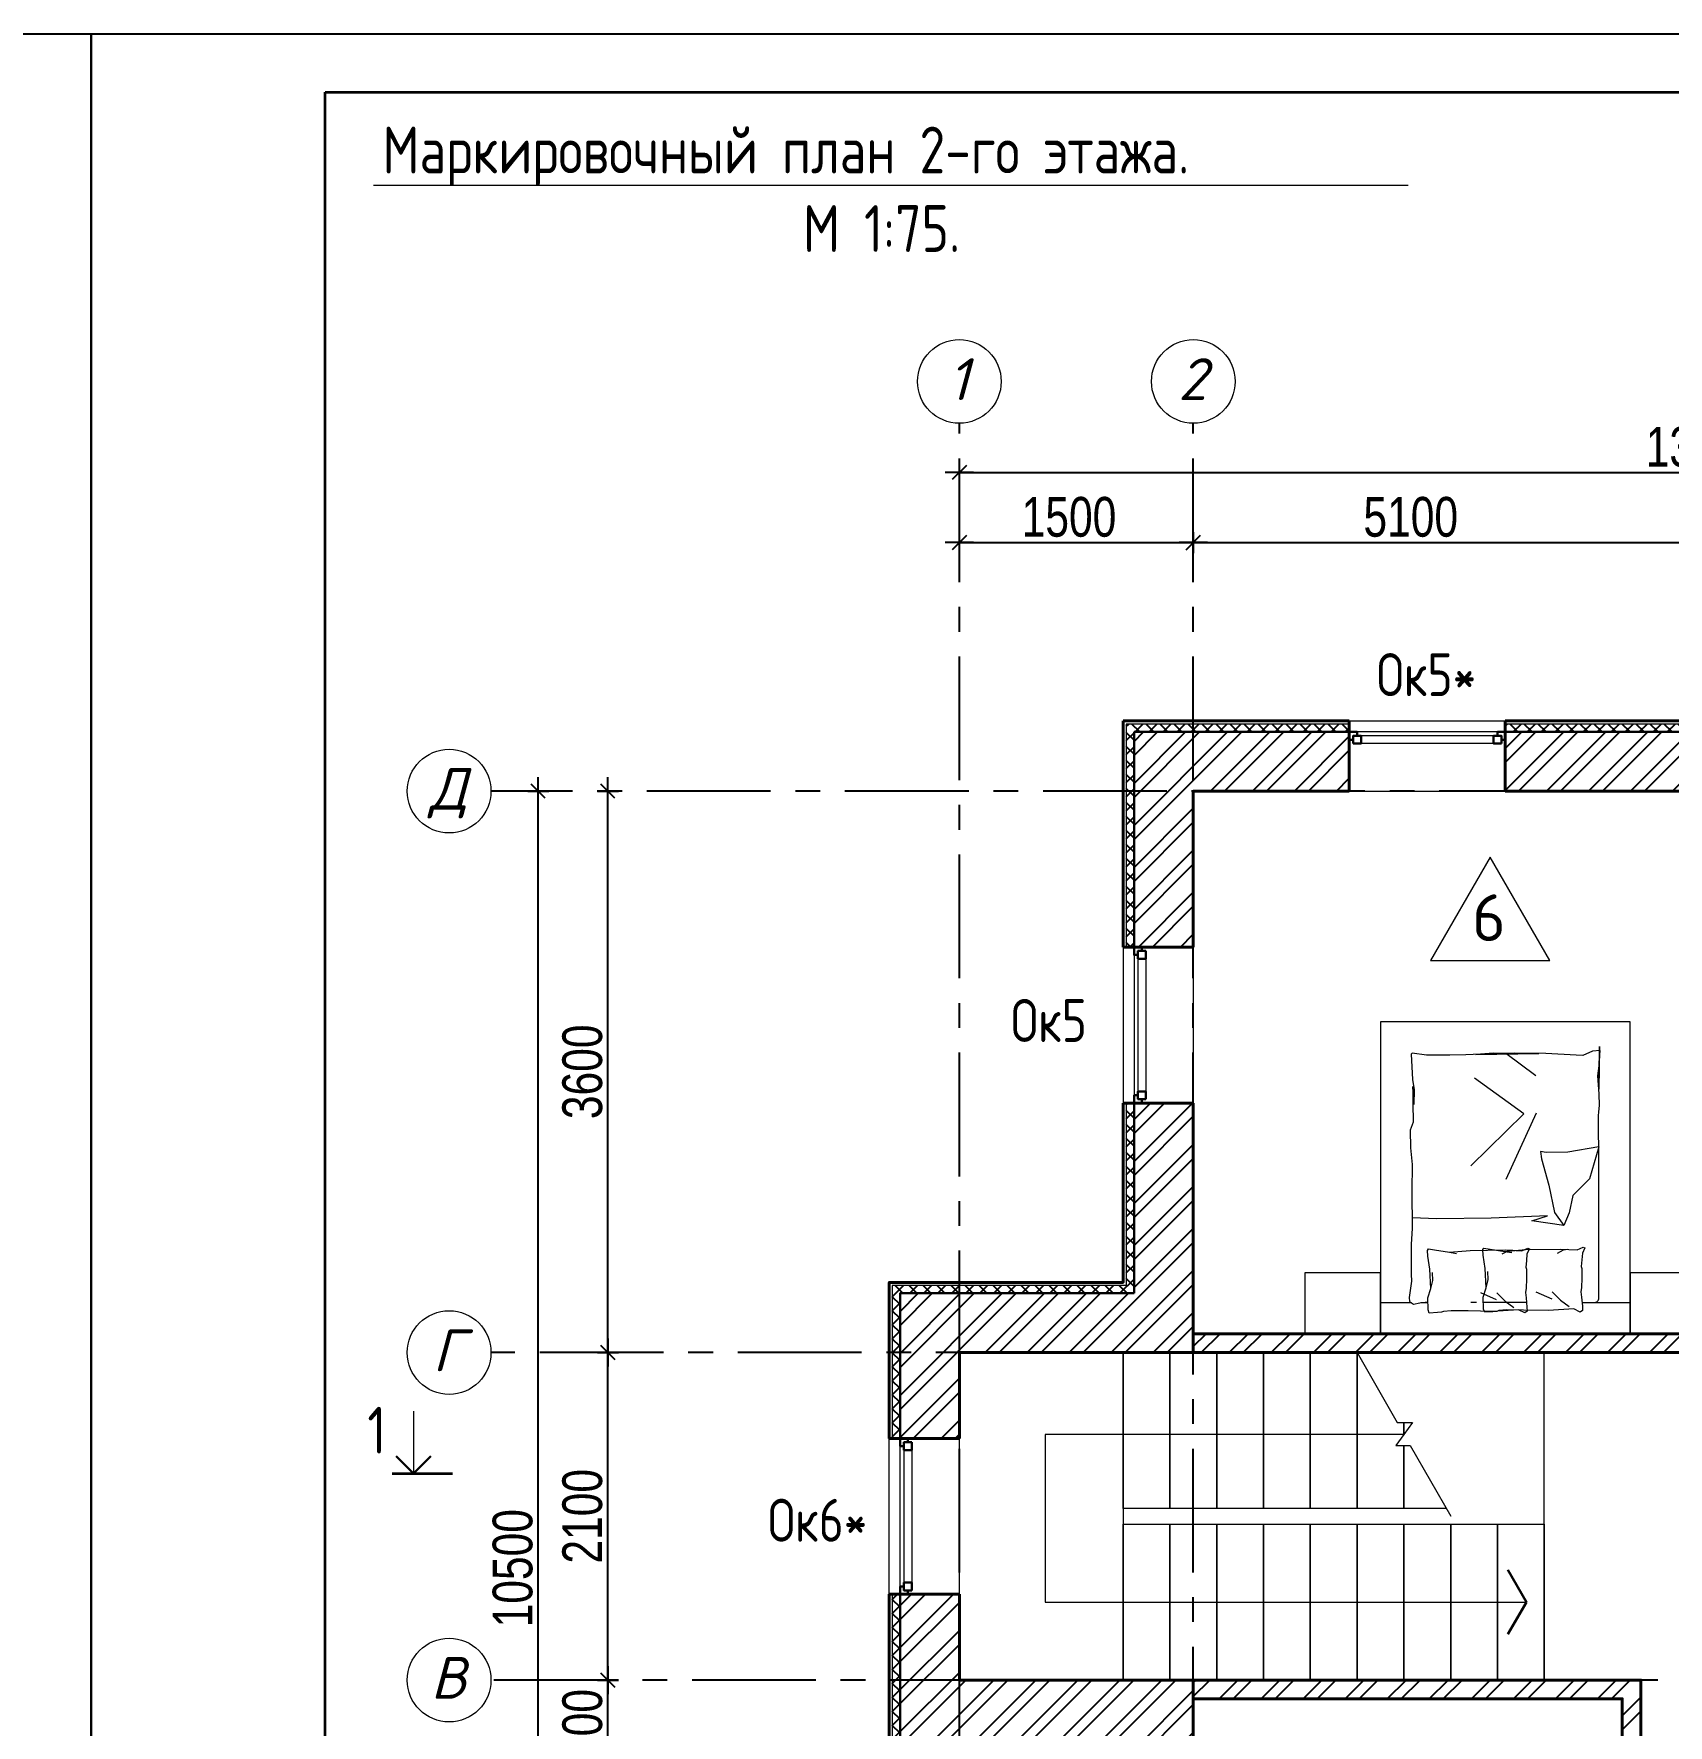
# Model space of a CAD drawing. Extents: x -12289450 to -10763036, y -7834513 to -6150123.
# Drawn here: x -11204386 to -11193908, y -7683106 to -7672261 of the extents above; entities that cross this region are included whole.
import ezdxf

# ---------------------------------------------------------------- set-up
doc = ezdxf.new("R2010")
doc.units = 0
doc.header["$LTSCALE"] = 25
doc.header["$PDMODE"] = 35
doc.linetypes.add('CENTER', pattern=[50.8, 31.75, -6.35, 6.35, -6.35])
doc.layers.get('DefPoints').update_dxf_attribs({"color": 10, "lineweight": 30})
for name, color, linetype in [('001-ПЕРЕГОРОДКИ', 5, 'Continuous'), ('004-ВСПЛИНИИ', 15, 'Continuous'), ('005-РАЗМЕРЫ', 252, 'Continuous'), ('008-ШТРИХОВКА', 252, 'Continuous'), ('014-ОСИ', 251, 'CENTER'), ('Annotation - Text', 7, 'Continuous'), ('ArchiCAD', 7, 'Continuous'), ('EEE', 7, 'Continuous'), ('Новое', 51, 'Continuous'), ('Примечания', 7, 'Continuous')]:
    doc.layers.add(name, color=color, linetype=linetype)
for name, color, linetype, lineweight in [('05_Мебель', 32, 'Continuous', 9), ('4_мебель', 30, 'Continuous', 9), ('маркировка', 114, 'Continuous', 20), ('СТЕНЫ', 5, 'Continuous', 40)]:
    doc.layers.add(name, color=color, linetype=linetype, lineweight=lineweight)
doc.layers.add('Окна ArchiCAD_Ном._пера__23', color=7, linetype='Continuous', lineweight=30, true_color=0xff6600)
doc.layers.add('Окна ArchiCAD_Ном._пера__3', color=7, linetype='Continuous', lineweight=15, true_color=0xff6600)
doc.styles.add('gismo', font='isocpeui.ttf')
doc.styles.add('GOST 2.304', font='cs_gost2304.shx')
doc.styles.get("Standard").update_dxf_attribs({"font": 'arial.ttf'})
doc.styles.add('TXT0', font='txt', dxfattribs={"width": 0.8})
doc.dimstyles.new('РАЗМЕРЫ', dxfattribs={"dimscale": 30, "dimtxt": 8.5, "dimasz": 0.15, "dimexe": 0, "dimexo": 0, "dimgap": 1.2, "dimtad": 1, "dimdec": 0, "dimzin": 0, "dimdsep": 46, "dimtxsty": 'TXT0', "dimblk1": 'A8MITTA', "dimblk2": 'A8MITTA', "dimsah": 1, "dimcen": 2, "dimse1": 1, "dimse2": 1, "dimadec": 0, "dimazin": 0, "dimtp": 6, "dimtm": 6, "dimtfac": 1, "dimtdec": 0, "dimtofl": 0, "dimtmove": 0, "dimatfit": 3, "dimldrblk": 'A8MITTA', "dimfxl": 0, "dimtolj": 1, "dimtzin": 0, "dimarcsym": 0})

# ---------------------------------------------------------------- blocks, each defined once
blk = doc.blocks.new('A8MITTA', base_point=(3180, 3140))
for p, q in [((3160, 3140), (3200, 3140)), ((3170, 3130), (3190, 3150)), ((3180, 3155), (3180, 3125))]:
    blk.add_line(p, q)
blk = doc.blocks.new('*D48')
at = {"layer": '005-РАЗМЕРЫ', "color": 0, "lineweight": -2, "ltscale": 1.2, "transparency": 16777216}
blk.add_line((-11196947, -7675524), (-11191856, -7675524), dxfattribs=at)
at = {"layer": 'DefPoints', "color": 0, "ltscale": 1.2, "transparency": 16777216}
for p in [(-11191852, -7675524), (-11196952, -7675693), (-11191852, -7675693)]:
    blk.add_point(p, dxfattribs=at)
at = {"layer": '005-РАЗМЕРЫ', "color": 0, "lineweight": -2, "ltscale": 1.2, "transparency": 16777216, "xscale": 4.5, "yscale": 4.5, "zscale": 4.5, "rotation": 180}
blk.add_blockref('A8MITTA', (-11196952, -7675524), dxfattribs=at)
at = {"layer": '005-РАЗМЕРЫ', "color": 0, "lineweight": -2, "ltscale": 1.2, "transparency": 16777216, "xscale": 4.5, "yscale": 4.5, "zscale": 4.5}
blk.add_blockref('A8MITTA', (-11191852, -7675524), dxfattribs=at)
at = {"layer": '005-РАЗМЕРЫ', "color": 0, "ltscale": 1.2, "transparency": 16777216, "insert": (-11195558, -7675360), "char_height": 255, "attachment_point": 5, "style": 'TXT0'}
blk.add_mtext('\\A1;5100', dxfattribs=at)
blk = doc.blocks.new('*D49')
at = {"layer": '005-РАЗМЕРЫ', "color": 0, "lineweight": -2, "ltscale": 1.2, "transparency": 16777216}
blk.add_line((-11198447, -7675074), (-11184556, -7675074), dxfattribs=at)
at = {"layer": 'DefPoints', "color": 0, "ltscale": 1.2, "transparency": 16777216}
for p in [(-11184552, -7675074), (-11198452, -7676020), (-11184552, -7676238)]:
    blk.add_point(p, dxfattribs=at)
at = {"layer": '005-РАЗМЕРЫ', "color": 0, "lineweight": -2, "ltscale": 1.2, "transparency": 16777216, "xscale": 4.5, "yscale": 4.5, "zscale": 4.5, "rotation": 180}
blk.add_blockref('A8MITTA', (-11198452, -7675074), dxfattribs=at)
at = {"layer": '005-РАЗМЕРЫ', "color": 0, "lineweight": -2, "ltscale": 1.2, "transparency": 16777216, "xscale": 4.5, "yscale": 4.5, "zscale": 4.5}
blk.add_blockref('A8MITTA', (-11184552, -7675074), dxfattribs=at)
at = {"layer": '005-РАЗМЕРЫ', "color": 0, "ltscale": 1.2, "transparency": 16777216, "insert": (-11193672, -7674911), "char_height": 255, "attachment_point": 5, "style": 'TXT0'}
blk.add_mtext('\\A1;13900', dxfattribs=at)
blk = doc.blocks.new('*D50')
at = {"layer": '005-РАЗМЕРЫ', "color": 0, "lineweight": -2, "ltscale": 1.2, "transparency": 16777216}
blk.add_line((-11198447, -7675524), (-11196956, -7675524), dxfattribs=at)
at = {"layer": 'DefPoints', "color": 0, "ltscale": 1.2, "transparency": 16777216}
for p in [(-11196952, -7675524), (-11198452, -7675693), (-11196952, -7675693)]:
    blk.add_point(p, dxfattribs=at)
at = {"layer": '005-РАЗМЕРЫ', "color": 0, "lineweight": -2, "ltscale": 1.2, "transparency": 16777216, "xscale": 4.5, "yscale": 4.5, "zscale": 4.5, "rotation": 180}
blk.add_blockref('A8MITTA', (-11198452, -7675524), dxfattribs=at)
at = {"layer": '005-РАЗМЕРЫ', "color": 0, "lineweight": -2, "ltscale": 1.2, "transparency": 16777216, "xscale": 4.5, "yscale": 4.5, "zscale": 4.5}
blk.add_blockref('A8MITTA', (-11196952, -7675524), dxfattribs=at)
at = {"layer": '005-РАЗМЕРЫ', "color": 0, "ltscale": 1.2, "transparency": 16777216, "insert": (-11197749, -7675360), "char_height": 255, "attachment_point": 5, "style": 'TXT0'}
blk.add_mtext('\\A1;1500', dxfattribs=at)
blk = doc.blocks.new('*D55')
at = {"layer": '005-РАЗМЕРЫ', "color": 0, "lineweight": -2, "ltscale": 1.2, "transparency": 16777216}
blk.add_line((-11201152, -7687613), (-11201152, -7677122), dxfattribs=at)
at = {"layer": 'DefPoints', "color": 0, "ltscale": 1.2, "transparency": 16777216}
for p in [(-11201152, -7677117), (-11200975, -7677117), (-11201027, -7687617)]:
    blk.add_point(p, dxfattribs=at)
at = {"layer": '005-РАЗМЕРЫ', "color": 0, "lineweight": -2, "ltscale": 1.2, "transparency": 16777216, "xscale": 4.5, "yscale": 4.5, "zscale": 4.5}
for p, rotation in [((-11201152, -7677117), 90), ((-11201152, -7687617), 270)]:
    blk.add_blockref('A8MITTA', p, dxfattribs=dict(at, rotation=rotation))
at = {"layer": '005-РАЗМЕРЫ', "color": 0, "ltscale": 1.2, "transparency": 16777216, "insert": (-11201315, -7682100), "char_height": 255, "attachment_point": 5, "rotation": 90, "style": 'TXT0'}
blk.add_mtext('\\A1;10500', dxfattribs=at)
blk = doc.blocks.new('*D56')
at = {"layer": '005-РАЗМЕРЫ', "color": 0, "lineweight": -2, "ltscale": 1.2, "transparency": 16777216}
blk.add_line((-11200705, -7683413), (-11200705, -7682822), dxfattribs=at)
at = {"layer": 'DefPoints', "color": 0, "ltscale": 1.2, "transparency": 16777216}
for p in [(-11200891, -7682817), (-11200705, -7682817), (-11200891, -7683417)]:
    blk.add_point(p, dxfattribs=at)
at = {"layer": '005-РАЗМЕРЫ', "color": 0, "lineweight": -2, "ltscale": 1.2, "transparency": 16777216, "xscale": 4.5, "yscale": 4.5, "zscale": 4.5}
for p, rotation in [((-11200705, -7682817), 90), ((-11200705, -7683417), 270)]:
    blk.add_blockref('A8MITTA', p, dxfattribs=dict(at, rotation=rotation))
at = {"layer": '005-РАЗМЕРЫ', "color": 0, "ltscale": 1.2, "transparency": 16777216, "insert": (-11200868, -7683102), "char_height": 255, "attachment_point": 5, "rotation": 90, "style": 'TXT0'}
blk.add_mtext('\\A1;600', dxfattribs=at)
blk = doc.blocks.new('*D57')
at = {"layer": '005-РАЗМЕРЫ', "color": 0, "lineweight": -2, "ltscale": 1.2, "transparency": 16777216}
blk.add_line((-11200705, -7682813), (-11200705, -7680722), dxfattribs=at)
at = {"layer": 'DefPoints', "color": 0, "ltscale": 1.2, "transparency": 16777216}
for p in [(-11200705, -7680717), (-11200554, -7680717), (-11200891, -7682817)]:
    blk.add_point(p, dxfattribs=at)
at = {"layer": '005-РАЗМЕРЫ', "color": 0, "lineweight": -2, "ltscale": 1.2, "transparency": 16777216, "xscale": 4.5, "yscale": 4.5, "zscale": 4.5}
for p, rotation in [((-11200705, -7680717), 90), ((-11200705, -7682817), 270)]:
    blk.add_blockref('A8MITTA', p, dxfattribs=dict(at, rotation=rotation))
at = {"layer": '005-РАЗМЕРЫ', "color": 0, "ltscale": 1.2, "transparency": 16777216, "insert": (-11200868, -7681767), "char_height": 255, "attachment_point": 5, "rotation": 90, "style": 'TXT0'}
blk.add_mtext('\\A1;2100', dxfattribs=at)
blk = doc.blocks.new('*D58')
at = {"layer": '005-РАЗМЕРЫ', "color": 0, "lineweight": -2, "ltscale": 1.2, "transparency": 16777216}
blk.add_line((-11200705, -7680713), (-11200705, -7677122), dxfattribs=at)
at = {"layer": 'DefPoints', "color": 0, "ltscale": 1.2, "transparency": 16777216}
for p in [(-11200705, -7677117), (-11200505, -7677117), (-11200554, -7680717)]:
    blk.add_point(p, dxfattribs=at)
at = {"layer": '005-РАЗМЕРЫ', "color": 0, "lineweight": -2, "ltscale": 1.2, "transparency": 16777216, "xscale": 4.5, "yscale": 4.5, "zscale": 4.5}
for p, rotation in [((-11200705, -7677117), 90), ((-11200705, -7680717), 270)]:
    blk.add_blockref('A8MITTA', p, dxfattribs=dict(at, rotation=rotation))
at = {"layer": '005-РАЗМЕРЫ', "color": 0, "ltscale": 1.2, "transparency": 16777216, "insert": (-11200868, -7678917), "char_height": 255, "attachment_point": 5, "rotation": 90, "style": 'TXT0'}
blk.add_mtext('\\A1;3600', dxfattribs=at)
blk = doc.blocks.new('*U20')
at = {"layer": '05_Мебель'}
for points in [[(900, -2000), (-700, -2000), (-700, 0), (900, 0)], [(206, -533), (244, -550), (255, -546), (239, -513), (235, -469), (231, -427), (235, -414), (236, -396), (236, -352), (233, -292), (229, -265), (234, -230), (239, -172), (241, -145), (225, -135), (184, -155), (21, -143), (-138, -147), (-247, -148), (-297, -143), (-309, -138), (-335, -136), (-387, -133), (-395, -153), (-397, -231), (-378, -290), (-383, -415), (-396, -499), (-398, -535), (-393, -545), (-353, -539), (-258, -523), (-125, -535), (99, -538)], [(561, -538), (599, -555), (610, -551), (594, -518), (590, -474), (586, -432), (590, -419), (591, -401), (591, -357), (588, -297), (584, -270), (589, -236), (594, -177), (596, -150), (580, -140), (539, -160), (376, -149), (217, -152), (108, -154), (58, -149), (46, -144), (20, -141), (-32, -138), (-40, -158), (-42, -236), (-23, -295), (-28, -420), (-41, -504), (-43, -540), (-38, -550), (2, -544), (97, -528), (230, -540), (454, -543)]]:
    blk.add_lwpolyline(points, close=True, dxfattribs=at)
for points in [[(-700, -200), (-502, -200)], [(700, -1200), (697, -1286), (697, -1398), (700, -1424), (703, -1465), (702, -1540), (694, -1655), (702, -1718), (703, -1788), (705, -1842), (700, -1569), (703, -1697), (705, -1742), (706, -1789), (708, -1816), (659, -1813), (597, -1785), (555, -1787), (361, -1797), (156, -1799), (-89, -1791), (314, -1797), (25, -1800), (-59, -1794), (-153, -1790), (-256, -1787), (-406, -1787), (-498, -1800), (-504, -1793), (-494, -1631), (-485, -1564), (-487, -1470), (-493, -1585), (-493, -1480), (-491, -1358), (-510, -1306), (-508, -1193), (-496, -1085), (-499, -915), (-496, -677), (-504, -573), (-503, -383), (-501, -337), (-507, -294), (-516, -234), (-515, -208), (-488, -191), (-447, -199), (-396, -205)], [(-441, -200), (-396, -200)], [(-84, -200), (-121, -200)], [(236, -200), (-41, -200)], [(45, -264), (100, -210), (155, -170)], [(400, -269), (455, -215), (510, -175)], [(592, -200), (900, -200)], [(-378, -290), (-365, -343), (-366, -394)], [(44, -218), (-56, -262)], [(-23, -295), (-10, -348), (-11, -399)], [(400, -223), (299, -267)], [(-258, -523), (-213, -516)], [(146, -536), (116, -531), (78, -511)], [(97, -528), (142, -522)], [(501, -541), (471, -536), (433, -516)], [(700, -1200), (639, -995), (533, -888), (509, -775), (475, -695), (271, -724), (371, -756), (9, -741), (-338, -738), (-497, -743)], [(700, -1200), (501, -1166), (362, -1163), (325, -1169), (333, -1123), (379, -953), (416, -778), (475, -695)], [(-121, -1077), (218, -1410), (-97, -1640)], [(297, -1416), (104, -989)], [(104, -1800), (295, -1657)]]:
    blk.add_lwpolyline(points, dxfattribs=at)
blk.add_lwpolyline([(592, -200), (670, -200, -0.414214), (700, -230), (700, -1200)], format="xyb", dxfattribs=at)

msp = doc.modelspace()

# ---------------------------------------------------------------- hatches: boundary and pattern name
at = {"layer": '008-ШТРИХОВКА', "ltscale": 3}
h = msp.add_hatch(dxfattribs=at)
h.set_pattern_fill('ANSI37', color=256, scale=20, style=0)
h.set_pattern_definition([(45, (-11198881.93, -7681167.22), (-44.90128, 44.90128), []), (135, (-11198881.93, -7681167.22), (-44.90128, -44.90128), [])])
h.paths.add_polyline_path([(-11185771.9, -7679467.2), (-11185721.9, -7679467.2), (-11185721.9, -7676687.2), (-11188561.9, -7676687.2), (-11188561.9, -7676737.2), (-11185771.9, -7676737.2)])
h.paths.add_polyline_path([(-11189561.9, -7676737.2), (-11189561.9, -7676687.2), (-11194951.9, -7676687.2), (-11194951.9, -7676737.2)])
h.paths.add_polyline_path([(-11195951.9, -7676737.2), (-11195951.9, -7676687.2), (-11197381.9, -7676687.2), (-11197381.9, -7678117.2), (-11197331.9, -7678117.2), (-11197331.9, -7676737.2)])
h.paths.add_polyline_path([(-11197331.9, -7679117.2), (-11197381.9, -7679117.2), (-11197381.9, -7680287.2), (-11198881.9, -7680287.2), (-11198881.9, -7681267.2), (-11198831.9, -7681267.2), (-11198831.9, -7680337.2), (-11197331.9, -7680337.2)])
h = msp.add_hatch(dxfattribs=at)
h.set_pattern_fill('ANSI32', color=256, scale=20)
h.set_pattern_definition([(45, (-11198831.93, -7687997.22), (-134.7038, 134.7038), []), (45, (-11198742.13, -7687997.22), (-134.7038, 134.7038), [])])
h.paths.add_polyline_path([(-11196951.9, -7679117.2), (-11197331.9, -7679117.2), (-11197331.9, -7680337.2), (-11198831.9, -7680337.2), (-11198831.9, -7681267.2), (-11198781.9, -7681267.2), (-11198451.9, -7681267.2), (-11198451.9, -7681117.2), (-11198451.9, -7680717.2), (-11196951.9, -7680717.2)])
h.paths.add_polyline_path([(-11196951.9, -7677117.2), (-11195951.9, -7677117.2), (-11195951.9, -7676737.2), (-11197331.9, -7676737.2), (-11197331.9, -7678117.2), (-11197281.9, -7678117.2), (-11196951.9, -7678117.2)])
h.paths.add_polyline_path([(-11189561.9, -7676737.2), (-11194951.9, -7676737.2), (-11194951.9, -7676787.2), (-11194951.9, -7677117.2), (-11192041.9, -7677117.2), (-11192041.9, -7677937.2), (-11191661.9, -7677937.2), (-11191661.9, -7677117.2), (-11189561.9, -7677117.2)])
h.paths.add_polyline_path([(-11191661.9, -7678977.2), (-11192041.9, -7678977.2), (-11192041.9, -7679557.2), (-11192041.9, -7680717.2), (-11191661.9, -7680717.2)])
h.paths.add_polyline_path([(-11185771.9, -7676737.2), (-11188561.9, -7676737.2), (-11188561.9, -7677117.2), (-11188551.9, -7677117.2), (-11186951.9, -7677117.2), (-11186467, -7677117.2), (-11186151.9, -7677117.2), (-11186151.9, -7679467.2), (-11185771.9, -7679467.2)])
h.paths.add_polyline_path([(-11185771.9, -7680467.2), (-11186151.8, -7680467.2), (-11186151.9, -7682817.2), (-11192041.9, -7682817.2), (-11192041.9, -7683347.2), (-11191661.9, -7683347.2), (-11191661.9, -7683197.2), (-11190661.9, -7683197.2), (-11187651.9, -7683197.2), (-11187651.9, -7687617.2), (-11189156.9, -7687617.2), (-11189156.9, -7687997.2), (-11187271.9, -7687997.2), (-11187271.9, -7686797.2), (-11187271.9, -7683197.2), (-11185771.9, -7683197.2)])
h.paths.add_polyline_path([(-11191661.9, -7684247.2), (-11192041.9, -7684247.2), (-11192041.9, -7687617.2), (-11191661.9, -7687617.2)], flags=17)
h.paths.add_polyline_path([(-11196951.9, -7682817.2), (-11198451.9, -7682817.2), (-11198451.9, -7682267.2), (-11198831.9, -7682267.2), (-11198831.9, -7683197.2), (-11197331.9, -7683197.2), (-11197331.9, -7687997.2), (-11196251.9, -7687997.2), (-11196251.9, -7687947.2), (-11196251.9, -7687617.2), (-11196951.9, -7687617.2), (-11196951.9, -7686772.6), (-11197033.9, -7686772.6), (-11197033.9, -7686614.6), (-11196951.9, -7686614.6), (-11196951.9, -7686105.2)])
h.paths.add_polyline_path([(-11190156.9, -7687617.2), (-11192741.9, -7687617.2), (-11195251.9, -7687617.2), (-11195251.9, -7687997.2), (-11193741.9, -7687997.2), (-11190156.9, -7687997.2)])
h = msp.add_hatch(dxfattribs=at)
h.set_pattern_fill('ANSI37', color=256, scale=20, style=0)
h.set_pattern_definition([(45, (-11198881.93, -7688047.22), (-44.90128, 44.90128), []), (135, (-11198881.93, -7688047.22), (-44.90128, -44.90128), [])])
h.paths.add_polyline_path([(-11197331.9, -7683197.2), (-11198831.9, -7683197.2), (-11198831.9, -7682267.2), (-11198881.9, -7682267.2), (-11198881.9, -7683247.2), (-11197381.9, -7683247.2), (-11197381.9, -7688047.2), (-11196251.9, -7688047.2), (-11196251.9, -7687997.2), (-11197331.9, -7687997.2)])
h.paths.add_polyline_path([(-11190156.9, -7687997.2), (-11193741.9, -7687997.2), (-11195251.9, -7687997.2), (-11195251.9, -7688047.2), (-11193741.9, -7688047.2), (-11190156.9, -7688047.2)])
h.paths.add_polyline_path([(-11187221.9, -7686797.2), (-11187221.9, -7683247.2), (-11185721.9, -7683247.2), (-11185721.9, -7680467.2), (-11185771.9, -7680467.2), (-11185771.9, -7683197.2), (-11187271.9, -7683197.2), (-11187271.9, -7686797.2), (-11187271.9, -7687997.2), (-11189156.9, -7687997.2), (-11189156.9, -7688047.2), (-11187221.9, -7688047.2)])
h = msp.add_hatch(dxfattribs=at)
h.set_pattern_fill('ANSI32', color=256, scale=20)
h.set_pattern_definition([(45, (-11196951.93, -7685797.22), (-134.704, 134.704), []), (45, (-11196862.13, -7685797.22), (-134.704, 134.704), [])])
h.paths.add_polyline_path([(-11193241.9, -7680597.2), (-11196951.9, -7680597.2), (-11196951.9, -7680717.2), (-11196801.9, -7680717.2), (-11196501.9, -7680717.2), (-11196201.9, -7680717.2), (-11195901.9, -7680717.2), (-11193241.9, -7680717.2)])
h.paths.add_polyline_path([(-11192041.9, -7680597.2), (-11192341.9, -7680597.2), (-11192341.9, -7680717.2), (-11192041.9, -7680717.2)])
h.paths.add_polyline_path([(-11190011.9, -7680597.2), (-11191661.9, -7680597.2), (-11191661.9, -7680717.2), (-11190011.9, -7680717.2)])
h.paths.add_polyline_path([(-11189891.9, -7682097.2), (-11190011.9, -7682097.2), (-11190011.9, -7682817.2), (-11189891.9, -7682817.2)])
h.paths.add_polyline_path([(-11192041.9, -7684737.2), (-11192831.9, -7684737.2), (-11192831.9, -7684857.2), (-11192041.9, -7684857.2)])
h.paths.add_polyline_path([(-11194081.9, -7684147.2), (-11194201.9, -7684147.2), (-11194201.9, -7685797.2), (-11194081.9, -7685797.2)])
h.paths.add_polyline_path([(-11193631.9, -7684737.2), (-11194081.9, -7684737.2), (-11194081.9, -7684857.2), (-11193631.9, -7684857.2)])
h.paths.add_polyline_path([(-11194081.9, -7682817.2), (-11196951.9, -7682817.2), (-11196951.9, -7682937.2), (-11194201.9, -7682937.2), (-11194201.9, -7683347.2), (-11194081.9, -7683347.2)])

# ---------------------------------------------------------------- linework, layer by layer
at = {"layer": '001-ПЕРЕГОРОДКИ', "lineweight": 18, "ltscale": 100}
msp.add_lwpolyline([(-11201951.5, -7681092.8), (-11201951.5, -7681492.2)], dxfattribs=at)
at = {"layer": '001-ПЕРЕГОРОДКИ', "lineweight": 35, "ltscale": 100}
msp.add_lwpolyline([(-11202088.9, -7681492.2), (-11201702.4, -7681492.2)], dxfattribs=at)
at = {"layer": '004-ВСПЛИНИИ', "lineweight": 18}
for points in [[(-11197401.9, -7680717.2), (-11197401.9, -7680717.2), (-11197401.9, -7680717.2), (-11197401.9, -7682817.2), (-11197401.9, -7682817.2), (-11197401.9, -7682817.2)], [(-11195601.9, -7681313.3), (-11195601.9, -7681717.2), (-11195901.9, -7681717.2), (-11195901.9, -7680717.2)], [(-11194701.9, -7682817.2), (-11194701.9, -7680717.2)], [(-11195601.9, -7681165.4), (-11195601.9, -7681242.2)], [(-11195601.9, -7681242.2), (-11195601.9, -7681165.4)], [(-11195330.5, -7681717.2), (-11195601.9, -7681717.2), (-11195601.9, -7681313.3)]]:
    msp.add_lwpolyline(points, dxfattribs=at)
for points in [[(-11197401.9, -7680717.2), (-11197101.9, -7680717.2), (-11197101.9, -7681717.2), (-11197401.9, -7681717.2)], [(-11197101.9, -7680717.2), (-11196801.9, -7680717.2), (-11196801.9, -7681717.2), (-11197101.9, -7681717.2)], [(-11196801.9, -7680717.2), (-11196501.9, -7680717.2), (-11196501.9, -7681717.2), (-11196801.9, -7681717.2)], [(-11196501.9, -7680717.2), (-11196201.9, -7680717.2), (-11196201.9, -7681717.2), (-11196501.9, -7681717.2)], [(-11196201.9, -7680717.2), (-11195901.9, -7680717.2), (-11195901.9, -7681717.2), (-11196201.9, -7681717.2)], [(-11197401.9, -7681817.2), (-11197101.9, -7681817.2), (-11197101.9, -7682817.2), (-11197401.9, -7682817.2)], [(-11197101.9, -7681817.2), (-11196801.9, -7681817.2), (-11196801.9, -7682817.2), (-11197101.9, -7682817.2)], [(-11196801.9, -7681817.2), (-11196501.9, -7681817.2), (-11196501.9, -7682817.2), (-11196801.9, -7682817.2)], [(-11196501.9, -7681817.2), (-11196201.9, -7681817.2), (-11196201.9, -7682817.2), (-11196501.9, -7682817.2)], [(-11196201.9, -7681817.2), (-11195901.9, -7681817.2), (-11195901.9, -7682817.2), (-11196201.9, -7682817.2)], [(-11195901.9, -7681817.2), (-11195601.9, -7681817.2), (-11195601.9, -7682817.2), (-11195901.9, -7682817.2)], [(-11195601.9, -7681817.2), (-11195301.9, -7681817.2), (-11195301.9, -7682817.2), (-11195601.9, -7682817.2)], [(-11195301.9, -7681817.2), (-11195001.9, -7681817.2), (-11195001.9, -7682817.2), (-11195301.9, -7682817.2)], [(-11195001.9, -7681817.2), (-11194701.9, -7681817.2), (-11194701.9, -7682817.2), (-11195001.9, -7682817.2)], [(-11195001.9, -7681817.2), (-11194701.9, -7681817.2), (-11194701.9, -7682817.2), (-11195001.9, -7682817.2)]]:
    msp.add_lwpolyline(points, close=True, dxfattribs=at)
at = {"layer": '004-ВСПЛИНИИ', "color": 0, "lineweight": 18}
for points in [[(-11195901.9, -7680717.2), (-11195645.8, -7681165.4)], [(-11195645.8, -7681165.4), (-11195546.3, -7681165.4), (-11195601.9, -7681242.2), (-11195653.5, -7681313.3), (-11195561.3, -7681313.3)], [(-11195601.9, -7681242.2), (-11197901.9, -7681242.2), (-11197901.9, -7682317.2), (-11197901.9, -7682317.2), (-11194816.5, -7682317.2)], [(-11195561.3, -7681313.3), (-11195301.9, -7681767.2)]]:
    msp.add_lwpolyline(points, dxfattribs=at)
at = {"layer": '004-ВСПЛИНИИ', "color": 5, "lineweight": 30}
for points in [[(-11194816.5, -7682317.2), (-11194935.4, -7682111.3)], [(-11194816.5, -7682317.2), (-11194935.4, -7682523.2)]]:
    msp.add_lwpolyline(points, dxfattribs=at)
at = {"layer": '014-ОСИ'}
for points in [[(-11198451.9, -7688477.2), (-11198451.9, -7674758.6)], [(-11196951.9, -7688477.2), (-11196951.9, -7674758.6)], [(-11192041.9, -7677117.2), (-11201454.8, -7677117.2)], [(-11191458.3, -7680717.2), (-11201454.8, -7680717.2)], [(-11185401.9, -7682817.2), (-11201454.8, -7682817.2)]]:
    msp.add_lwpolyline(points, dxfattribs=at)
at = {"layer": '05_Мебель'}
for points in [[(-11195751.9, -7680205.2), (-11196236.9, -7680205.2), (-11196236.9, -7680597.2), (-11195751.9, -7680597.2)], [(-11193667, -7680205.2), (-11194151.9, -7680205.2), (-11194151.9, -7680597.2), (-11193667, -7680597.2)]]:
    msp.add_lwpolyline(points, close=True, dxfattribs=at)
at = {"layer": 'Annotation - Text', "color": 0, "lineweight": 20}
for centre in [(-11198451.9, -7674490.2), (-11196951.9, -7674490.2), (-11201723.1, -7677117.2), (-11201723.1, -7680717.2), (-11201723.1, -7682817.2)]:
    msp.add_circle(centre, 268.3, dxfattribs=at)
at = {"layer": 'ArchiCAD', "color": 7, "linetype": 'Continuous', "lineweight": 35}
msp.add_lwpolyline([(-11202518.7, -7672636.3), (-11172893.9, -7672636.3), (-11172893.9, -7694161.2), (-11202518.7, -7694161.2)], close=True, dxfattribs=at)
msp.add_lwpolyline([(-11202518.7, -7672636.3), (-11172893.9, -7672636.3), (-11172893.9, -7694161.2), (-11202518.7, -7694161.2)], close=True, dxfattribs=at)
at = {"layer": 'EEE', "lineweight": 15}
msp.add_line((-11202207.5, -7673231.7), (-11195574.9, -7673231.7), dxfattribs=at)
at = {"layer": 'маркировка'}
msp.add_lwpolyline([(-11195048.7, -7677540.2), (-11195431.7, -7678203.5), (-11194665.7, -7678203.5)], close=True, dxfattribs=at)
at = {"layer": 'Новое', "color": 7, "linetype": 'Continuous'}
for points in [[(-11235518.6, -7672261.3), (-11204018.7, -7672261.3), (-11204018.7, -7694536.2), (-11235518.6, -7694536.2)], [(-11235518.6, -7672261.3), (-11204018.7, -7672261.3), (-11204018.7, -7694536.2), (-11235518.6, -7694536.2)], [(-11204018.7, -7672261.3), (-11172518.9, -7672261.3), (-11172518.9, -7694536.2), (-11204018.7, -7694536.2)], [(-11204018.7, -7672261.3), (-11172518.9, -7672261.3), (-11172518.9, -7694536.2), (-11204018.7, -7694536.2)]]:
    msp.add_lwpolyline(points, close=True, dxfattribs=at)
at = {"layer": 'Окна ArchiCAD_Ном._пера__23', "linetype": 'Continuous'}
for points in [[(-11195926.9, -7676787.2), (-11195951.9, -7676787.2), (-11195951.9, -7676737.2), (-11195901.9, -7676737.2), (-11195901.9, -7676762.2), (-11195926.9, -7676762.2), (-11195926.9, -7676787.2)], [(-11194976.9, -7676787.2), (-11194951.9, -7676787.2), (-11194951.9, -7676737.2), (-11195001.9, -7676737.2), (-11195001.9, -7676762.2), (-11194976.9, -7676762.2), (-11194976.9, -7676787.2)], [(-11197281.9, -7678142.2), (-11197281.9, -7678117.2), (-11197331.9, -7678117.2), (-11197331.9, -7678167.2), (-11197306.9, -7678167.2), (-11197306.9, -7678142.2), (-11197281.9, -7678142.2)], [(-11197281.9, -7679092.2), (-11197281.9, -7679117.2), (-11197331.9, -7679117.2), (-11197331.9, -7679067.2), (-11197306.9, -7679067.2), (-11197306.9, -7679092.2), (-11197281.9, -7679092.2)], [(-11198781.9, -7681292.2), (-11198781.9, -7681267.2), (-11198831.9, -7681267.2), (-11198831.9, -7681317.2), (-11198806.9, -7681317.2), (-11198806.9, -7681292.2), (-11198781.9, -7681292.2)], [(-11198781.9, -7682242.2), (-11198781.9, -7682267.2), (-11198831.9, -7682267.2), (-11198831.9, -7682217.2), (-11198806.9, -7682217.2), (-11198806.9, -7682242.2), (-11198781.9, -7682242.2)]]:
    msp.add_lwpolyline(points, dxfattribs=at)
for points in [[(-11195926.9, -7676812.2), (-11195876.9, -7676812.2), (-11195876.9, -7676762.2), (-11195926.9, -7676762.2)], [(-11194976.9, -7676812.2), (-11195026.9, -7676812.2), (-11195026.9, -7676762.2), (-11194976.9, -7676762.2)], [(-11197256.9, -7678142.2), (-11197256.9, -7678192.2), (-11197306.9, -7678192.2), (-11197306.9, -7678142.2)], [(-11197256.9, -7679092.2), (-11197256.9, -7679042.2), (-11197306.9, -7679042.2), (-11197306.9, -7679092.2)], [(-11198756.9, -7681292.2), (-11198756.9, -7681342.2), (-11198806.9, -7681342.2), (-11198806.9, -7681292.2)], [(-11198756.9, -7682242.2), (-11198756.9, -7682192.2), (-11198806.9, -7682192.2), (-11198806.9, -7682242.2)]]:
    msp.add_lwpolyline(points, close=True, dxfattribs=at)
at = {"layer": 'Окна ArchiCAD_Ном._пера__3', "linetype": 'Continuous'}
for p, q in [((-11195001.9, -7676737.2), (-11195901.9, -7676737.2)), ((-11195026.9, -7676762.2), (-11195876.9, -7676762.2)), ((-11195026.9, -7676812.2), (-11195876.9, -7676812.2)), ((-11197331.9, -7678167.2), (-11197331.9, -7679067.2)), ((-11197306.9, -7678192.2), (-11197306.9, -7679067.2)), ((-11197256.9, -7678192.2), (-11197256.9, -7679042.2)), ((-11198806.9, -7681342.2), (-11198806.9, -7682192.2)), ((-11198756.9, -7681342.2), (-11198756.9, -7682192.2))]:
    msp.add_line(p, q, dxfattribs=at)
msp.add_lwpolyline([(-11198831.9, -7682217.2), (-11198831.9, -7681317.2)], dxfattribs=at)
at = {"layer": 'СТЕНЫ', "ltscale": 3}
for p, q in [((-11197401.9, -7676667.2), (-11197401.9, -7678117.2)), ((-11195951.9, -7676667.2), (-11197401.9, -7676667.2)), ((-11195951.9, -7677117.2), (-11195951.9, -7676667.2)), ((-11194951.9, -7676667.2), (-11194951.9, -7677117.2)), ((-11196951.9, -7677117.2), (-11195953.5, -7677117.2)), ((-11197401.9, -7680267.2), (-11198901.9, -7680267.2)), ((-11198901.9, -7680267.2), (-11198901.9, -7681267.2)), ((-11196951.9, -7680717.2), (-11198451.9, -7680717.2)), ((-11198451.9, -7680717.2), (-11198451.9, -7681267.2)), ((-11198451.9, -7682267.2), (-11198451.9, -7682817.2)), ((-11196951.9, -7682817.2), (-11196951.9, -7687617.2)), ((-11194081.9, -7683347.2), (-11194081.9, -7682817.2)), ((-11194201.9, -7682937.2), (-11194201.9, -7683347.2))]:
    msp.add_line(p, q, dxfattribs=at)
at = {"layer": 'СТЕНЫ', "lineweight": 9, "ltscale": 3}
for p, q in [((-11197381.9, -7676687.2), (-11197381.9, -7678117.2)), ((-11195951.9, -7676687.2), (-11197381.9, -7676687.2)), ((-11197381.9, -7680287.2), (-11198881.9, -7680287.2)), ((-11198881.9, -7680287.2), (-11198881.9, -7681267.2))]:
    msp.add_line(p, q, dxfattribs=at)
at = {"layer": 'СТЕНЫ', "lineweight": 30, "ltscale": 3}
msp.add_line((-11197331.9, -7676737.2), (-11195951.9, -7676737.2), dxfattribs=at)
at = {"layer": 'СТЕНЫ', "lineweight": 9, "ltscale": 3}
for points in [[(-11195953.5, -7676667.2), (-11194951.9, -7676667.2)], [(-11189561.9, -7676687.2), (-11194951.9, -7676687.2)], [(-11195953.5, -7677117.2), (-11194951.9, -7677117.2)], [(-11196951.9, -7678117.2), (-11196951.9, -7677917.2)], [(-11197401.9, -7678117.2), (-11197401.9, -7679117.2)], [(-11196951.9, -7678117.2), (-11196951.9, -7679117.2)], [(-11197381.9, -7679117.2), (-11197381.9, -7680287.2), (-11198881.9, -7680287.2), (-11198881.9, -7681267.2)], [(-11197381.9, -7679117.2), (-11197381.9, -7680287.2), (-11198881.9, -7680287.2), (-11198881.9, -7681267.2)], [(-11198901.9, -7682417.2), (-11198901.9, -7681117.2)], [(-11198451.9, -7682417.2), (-11198451.9, -7681117.2)], [(-11198881.9, -7682267.2), (-11198881.9, -7683247.2), (-11197381.9, -7683247.2), (-11197381.9, -7683557.2)]]:
    msp.add_lwpolyline(points, dxfattribs=at)
at = {"layer": 'СТЕНЫ', "ltscale": 3}
for points in [[(-11189561.9, -7676667.2), (-11194951.9, -7676667.2)], [(-11196951.9, -7678117.2), (-11196951.9, -7677117.2)], [(-11194951.9, -7677117.2), (-11192041.9, -7677117.2)], [(-11197401.9, -7678117.2), (-11196951.9, -7678117.2)], [(-11197401.9, -7679117.2), (-11197401.9, -7680267.2), (-11198901.9, -7680267.2), (-11198901.9, -7681267.2)], [(-11197401.9, -7679117.2), (-11197401.9, -7680267.2), (-11198901.9, -7680267.2), (-11198901.9, -7681267.2)], [(-11197401.9, -7679117.2), (-11196951.9, -7679117.2)], [(-11196951.9, -7679117.2), (-11196951.9, -7680717.2)], [(-11196951.9, -7680597.2), (-11193241.9, -7680597.2)], [(-11196951.9, -7680717.2), (-11193241.9, -7680717.2)], [(-11198451.9, -7681267.2), (-11198901.9, -7681267.2)], [(-11198901.9, -7682267.2), (-11198901.9, -7683267.2), (-11197401.9, -7683267.2), (-11197401.9, -7683557.2)], [(-11198451.9, -7682267.2), (-11198901.9, -7682267.2)], [(-11198451.9, -7682817.2), (-11194081.9, -7682817.2), (-11194081.9, -7683347.2)], [(-11196951.9, -7682937.2), (-11194201.9, -7682937.2), (-11194201.9, -7683057.2)]]:
    msp.add_lwpolyline(points, dxfattribs=at)
at = {"layer": 'СТЕНЫ', "lineweight": 30, "ltscale": 3}
for points in [[(-11197331.9, -7676737.2), (-11197331.9, -7678117.2)], [(-11194951.9, -7676737.2), (-11189511.9, -7676737.2)], [(-11197331.9, -7679117.2), (-11197331.9, -7680337.2)], [(-11197331.9, -7680337.2), (-11198831.9, -7680337.2), (-11198831.9, -7681267.2)], [(-11198831.9, -7682267.2), (-11198831.9, -7683197.2), (-11197331.9, -7683197.2)]]:
    msp.add_lwpolyline(points, dxfattribs=at)
at = {"layer": 'СТЕНЫ', "color": 5, "lineweight": 30}
for points in [[(-11201951.5, -7681492.2), (-11202062.5, -7681381.2)], [(-11201951.5, -7681492.2), (-11201840.5, -7681381.2)]]:
    msp.add_lwpolyline(points, dxfattribs=at)

# ---------------------------------------------------------------- block references
at = {"layer": '4_мебель', "xscale": -1, "rotation": 180}
msp.add_blockref('*U20', (-11195051.9, -7680597.2), dxfattribs=at)

# ---------------------------------------------------------------- texts
at = {"layer": 'Annotation - Text', "color": 0, "lineweight": 25, "style": 'GOST 2.304'}
for s, height, p in [('Маркировочный план 2-го этажа.', 300, (-11202150.7, -7673156.3)), ('М 1:75.', 300, (-11199454.6, -7673659.6)), ('Ок5*', 275, (-11195775.8, -7676507.9)), ('Ок5', 275, (-11198120.6, -7678725.5)), ('Ок6*', 275, (-11199678.8, -7681929.9))]:
    msp.add_text(s, height=height, dxfattribs=at).set_placement(p)
at = {"layer": 'Annotation - Text', "color": 0, "lineweight": 25, "char_height": 268.3, "attachment_point": 2, "style": 'gismo'}
for s, insert in [('1', (-11198457.9, -7674341.4)), ('2', (-11196957.9, -7674341.4)), ('Д', (-11201729.1, -7676968.4)), ('Г', (-11201729.1, -7680568.4)), ('В', (-11201729.1, -7682668.4))]:
    msp.add_mtext(s, dxfattribs=dict(at, insert=insert))
at = {"layer": 'маркировка', "insert": (-11195056.5, -7677778.7), "char_height": 300, "attachment_point": 2, "style": 'GOST 2.304'}
msp.add_mtext('{\\fISOCPEUR|b0|i0|c0|p34;6}', dxfattribs=at)
at = {"layer": 'Примечания', "color": 7, "lineweight": 25, "insert": (-11202246.9, -7681214.9), "char_height": 300, "attachment_point": 4}
msp.add_mtext('{\\fGOST 2.304 type A|b0|i0|c0|p34;1}', dxfattribs=at)

# ---------------------------------------------------------------- dimensions: what is measured, and where the dimension line sits
at = {"layer": '005-РАЗМЕРЫ', "ltscale": 1.2}
for base, p1, p2, picture, middle in [((-11184551.9, -7675074.2), (-11198451.9, -7676020.4), (-11184551.9, -7676237.6), '*D49', (-11193671.5, -7675074.2)), ((-11196951.9, -7675523.6), (-11198451.9, -7675692.8), (-11196951.9, -7675692.8), '*D50', (-11197749.2, -7675523.6)), ((-11191851.9, -7675523.6), (-11196951.9, -7675692.8), (-11191851.9, -7675692.8), '*D48', (-11195558.3, -7675523.6))]:
    dim = msp.add_linear_dim(base=base, p1=p1, p2=p2, dimstyle='РАЗМЕРЫ', dxfattribs=at)
    dim.commit()
    dim.dimension.update_dxf_attribs({"geometry": picture, "text_midpoint": middle, "dimtype": 160})
for base, p1, p2, picture, middle in [((-11201151.7, -7677117.2), (-11201026.7, -7687617.2), (-11200974.5, -7677117.2), '*D55', (-11201151.7, -7682100)), ((-11200704.7, -7682817.2), (-11200890.9, -7683417.2), (-11200890.9, -7682817.2), '*D56', (-11200704.7, -7683102.2))]:
    dim = msp.add_linear_dim(base=base, p1=p1, p2=p2, angle=90, dimstyle='РАЗМЕРЫ', dxfattribs=at)
    dim.commit()
    dim.dimension.update_dxf_attribs({"geometry": picture, "text_midpoint": middle, "dimtype": 160})
for base, p1, p2, picture, middle in [((-11200704.7, -7677117.2), (-11200553.7, -7680717.2), (-11200504.6, -7677117.2), '*D58', (-11200868.2, -7678917.2)), ((-11200704.7, -7680717.2), (-11200890.9, -7682817.2), (-11200553.7, -7680717.2), '*D57', (-11200868.2, -7681767.2))]:
    dim = msp.add_linear_dim(base=base, p1=p1, p2=p2, angle=90, dimstyle='РАЗМЕРЫ', dxfattribs=at)
    dim.commit()
    dim.dimension.update_dxf_attribs({"geometry": picture, "text_midpoint": middle})

doc.saveas('drawing.dxf')
